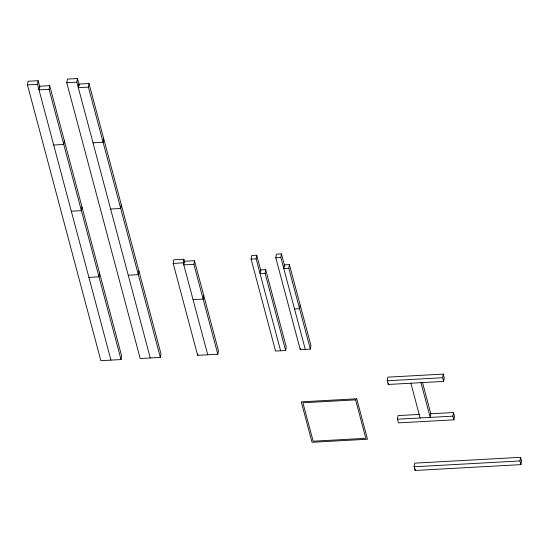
<?xml version="1.0" encoding="UTF-8"?>
<svg xmlns="http://www.w3.org/2000/svg" width="549" height="549" viewBox="0 0 549 549"><rect width="100%" height="100%" fill="white"/><g stroke="black" fill="none" stroke-linecap="round" stroke-linejoin="round"><path stroke-width="0.82" d="M49.691 85.671L49.081 89.295L39 89.851L39.61 86.227L49.691 85.671L121.624 355.944L121.02 359.568L100.858 360.679L27.45 84.889L28.054 81.266L38.142 80.71L39.905 87.332M110.939 360.123L37.531 84.333L38.142 80.71M89.013 83.503L88.41 87.126L78.322 87.682L78.932 84.059L89.013 83.503L160.953 353.776L160.342 357.399L140.18 358.511L66.772 82.727L67.376 79.097L77.464 78.541L79.372 85.706M64.37 140.825L63.766 144.456L53.678 145.011M150.261 357.955L76.853 82.172L77.464 78.541M81.986 207.014L81.382 210.644L71.301 211.2M103.692 138.664L103.088 142.287L93.007 142.843M99.602 273.203L98.998 276.833L88.917 277.389M121.308 204.852L120.705 208.476L110.623 209.032M138.931 271.041L138.321 274.665L128.24 275.221M194.49 260.706L193.886 264.33L183.805 264.886L184.409 261.262L194.49 260.706L218.42 350.612L217.816 354.235L197.647 355.347L173.182 263.417L173.786 259.794L183.867 259.238L184.752 262.552M207.735 354.791L183.263 262.861L183.867 259.238M203.741 295.451L203.137 299.081L193.049 299.637M197.647 355.347L197.894 353.899M265.695 269.655L265.085 273.278L260.048 273.56L260.651 269.936L265.695 269.655L286.249 346.879L285.638 350.502L275.557 351.058L251.092 259.128L251.696 255.505L256.74 255.223L260.926 270.959M280.601 350.777L256.129 258.853L256.74 255.223M289.419 264.618L288.808 268.241L283.771 268.523L284.375 264.899L289.419 264.618L310.954 345.513L310.343 349.143L300.262 349.699L275.79 257.769L276.401 254.139L281.438 253.864L284.746 266.286M305.306 349.418L280.834 257.488L281.438 253.864M300.186 305.066L299.576 308.696L294.538 308.97M300.262 349.699L300.502 348.244M387.217 380.786L387.82 377.156L443.276 374.102L444.258 377.781L443.647 381.411L388.191 384.465L387.217 380.786L442.672 377.733L443.276 374.102M388.191 384.465L388.438 383.01M430.471 413.802L453.501 412.532L454.483 416.211L453.879 419.834L398.423 422.888L397.442 419.21L398.052 415.586L419.381 414.413M414.097 466.78L414.701 463.157L520.569 457.324L521.55 461.002L520.946 464.626L415.071 470.459L414.097 466.78L519.965 460.947L520.569 457.324M415.071 470.459L415.319 469.004M453.879 419.834L452.898 416.156L453.501 412.532M27.45 84.889L37.531 84.333M66.772 82.727L76.853 82.172M173.182 263.417L183.263 262.861M251.092 259.128L256.129 258.853M275.79 257.769L280.834 257.488M397.442 419.21L452.898 416.156M519.965 460.947L520.946 464.626M442.672 377.733L443.647 381.411M422.449 382.344L430.821 413.781L430.21 417.405L420.959 382.66M410.878 383.209L420.129 417.961M288.808 268.241L310.343 349.143M265.085 273.278L285.638 350.502M193.886 264.33L217.816 354.235M88.41 87.126L160.342 357.399M49.081 89.295L121.02 359.568M356.72 398.787L301.264 401.841L312.031 442.288L367.487 439.234L356.72 398.787M355.601 399.878L302.918 402.774L313.15 441.204L365.826 438.301L355.601 399.878"/></g></svg>
